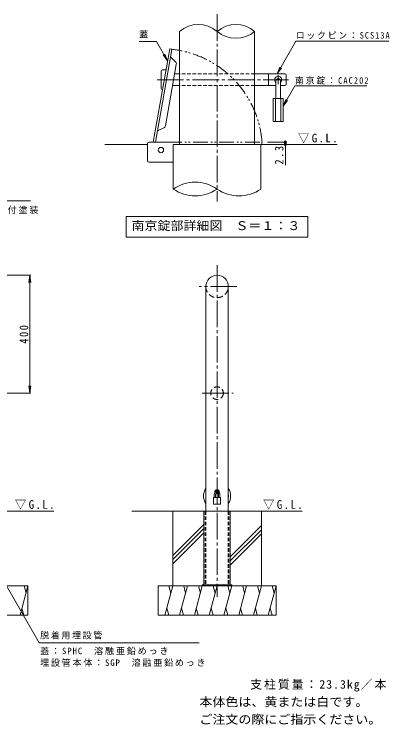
# Model space of a CAD drawing. Units: millimetres, scale not verified, with parts at other scales. Extents: x -1872 to 1834, y -1370 to 1297.
# Drawn here: x 565 to 1834, y -1112 to 1297 of the extents above; entities that cross this region are included whole.
import ezdxf
from ezdxf.enums import TextEntityAlignment as Align

# ---------------------------------------------------------------- set-up
doc = ezdxf.new("R2010")
doc.units = ezdxf.units.MM
doc.header["$LTSCALE"] = 10
doc.header["$PDMODE"] = 32
doc.header["$PDSIZE"] = 8
for name, pattern in [('CHAIN1', [8, 5, -1, 1, -1]), ('CHAIN2', [12, 9, -1, 1, -1]), ('DASHED1', [1.8, 1.2, -0.6]), ('DASHED2', [3, 2, -1]), ('DOUBLE_CHAIN1', [8.8, 5, -1, 0.6, -0.6, 0.6, -1])]:
    doc.linetypes.add(name, pattern=pattern)
for name, color, linetype, lineweight in [('B-0_通り芯', 4, 'Continuous', 9), ('B-1_躯体', 3, 'Continuous', 9), ('B-2_仕上', 3, 'Continuous', 9), ('B-4_文字', 7, 'Continuous', 9), ('B-5_建具', 7, 'Continuous', 9), ('B-6_間仕切', 7, 'Continuous', 9), ('B-A_インテリア', 2, 'Continuous', 9), ('B-E_見え係り', 6, 'Continuous', 5), ('C-0_通り芯', 4, 'Continuous', 9), ('C-1_躯体', 7, 'Continuous', 9), ('C-2_仕上', 3, 'Continuous', 9), ('C-3_寸法', 3, 'DASHED1', 9), ('C-4_文字', 7, 'Continuous', 9), ('C-5_建具', 7, 'Continuous', 9), ('C-6_間仕切', 7, 'Continuous', 9), ('C-E_見え係り', 6, 'Continuous', 5)]:
    doc.layers.add(name, color=color, linetype=linetype, lineweight=lineweight)
doc.layers.add('F-5_F-5ﾚｲﾔ', color=2, linetype='Continuous')
doc.styles.add('ＭＳ ゴシック', font='')
doc.styles.get('ＭＳ ゴシック').set_extended_font_data('MS Gothic')

msp = doc.modelspace()

# ---------------------------------------------------------------- linework, layer by layer
at = {"layer": 'B-0_通り芯', "color": 7, "linetype": 'CHAIN2'}
for p, q in [((1252.45, 1297.29), (1252.45, 661.97)), ((1049.04, 1075.2), (1494.39, 1075.2))]:
    msp.add_line(p, q, dxfattribs=at)
at = {"layer": 'B-0_通り芯'}
for p, q in [((1092.17, 1179.51), (1036.45, 863.53)), ((1099.72, 1178.18), (1044.24, 863.53)), ((1098.41, 1178.41), (1092.17, 1179.51)), ((1099.72, 1178.18), (1098.41, 1178.41)), ((1111.66, 1136.1), (1095.2, 1152.56)), ((1114.44, 1127.3), (1077.7, 918.95)), ((1072.08, 911.62), (1050.98, 901.78)), ((1103.95, 704.54), (1103.95, 855.86)), ((1400.95, 855.86), (1103.95, 855.86)), ((1108.14, 855.86), (1383.68, 855.86)), ((1400.95, 855.86), (1400.95, 704.54))]:
    msp.add_line(p, q, dxfattribs=at)
at = {"layer": 'B-0_通り芯', "linetype": 'DOUBLE_CHAIN1'}
for p, q in [((1083.46, 863.61), (1404.31, 863.61)), ((1403.45, 855.86), (1165.74, 855.86)), ((1404.31, 863.61), (1404.31, 855.94))]:
    msp.add_line(p, q, dxfattribs=at)
at = {"layer": 'B-0_通り芯'}
msp.add_circle((1062.45, 836.87), 9, dxfattribs=at)
at = {"layer": 'B-0_通り芯', "linetype": 'DOUBLE_CHAIN1'}
msp.add_arc((1062.45, 836.87), 343.43, 4.46613, 83.76899, dxfattribs=at)
at = {"layer": 'B-0_通り芯'}
for centre, radius, start, end in [((1104.59, 1129.03), 10, 350, 45), ((1067.86, 920.69), 10, 295, 350), ((1178.2, 598.49), 129.46, 55.00314, 124.99686), ((1178.2, 810.6), 129.46, 235.00314, 304.99686), ((1326.7, 810.6), 129.46, 235.00314, 304.99686)]:
    msp.add_arc(centre, radius, start, end, dxfattribs=at)
at = {"layer": 'B-1_躯体'}
for p, q in [((1016.95, 800.2), (1016.95, 858.53)), ((1021.95, 863.53), (1125.29, 863.53)), ((1021.95, 795.2), (1103.95, 795.2))]:
    msp.add_line(p, q, dxfattribs=at)
for centre, start, end in [((1021.95, 858.53), 90, 180), ((1021.95, 800.2), 180, 270)]:
    msp.add_arc(centre, 5, start, end, dxfattribs=at)
at = {"layer": 'B-2_仕上'}
for p, q in [((1125.29, 1239.18), (1125.29, 855.86)), ((1379.62, 1239.18), (1379.62, 855.86))]:
    msp.add_line(p, q, dxfattribs=at)
for centre, start, end in [((1188.87, 1164.21), 49.69653, 130.30347), ((1316.04, 1164.21), 49.69653, 130.30347), ((1316.04, 1314.15), 229.69653, 310.30347)]:
    msp.add_arc(centre, 98.3, start, end, dxfattribs=at)
at = {"layer": 'B-4_文字'}
for p, q in [((1486.73, 863.53), (1423.79, 863.53)), ((1486.73, 855.86), (1423.79, 855.86)), ((1483.73, 863.53), (1483.73, 785.73))]:
    msp.add_line(p, q, dxfattribs=at)
for p in [(1483.73, 863.53), (1483.73, 855.86)]:
    msp.add_point(p, dxfattribs=at)
at = {"layer": 'B-5_建具'}
for p, q in [((1047.23, 1204.71), (988.43, 1204.71)), ((1047.23, 1204.71), (1085.06, 1139.19)), ((1455.91, 1095.2), (1519.68, 1205.66)), ((1519.68, 1205.66), (1834.06, 1205.66)), ((1069.84, 1159.02), (1085.06, 1139.19)), ((1075.49, 1162.29), (1085.06, 1139.19)), ((1455.91, 1095.2), (1465.48, 1118.29)), ((1455.91, 1095.2), (1471.13, 1115.03)), ((1476.12, 985.37), (1516.28, 1054.87)), ((1516.28, 1054.87), (1759.88, 1054.87)), ((1476.12, 985.37), (1485.68, 1008.47)), ((1476.12, 985.37), (1491.33, 1005.21)), ((944.45, 611.62), (1560.45, 611.62)), ((1560.45, 611.62), (1560.45, 541.62))]:
    msp.add_line(p, q, dxfattribs=at)
msp.add_lwpolyline([(944.45, 611.62), (944.45, 541.62), (1560.45, 541.62)], dxfattribs=at)
at = {"layer": 'B-6_間仕切'}
for p, q in [((1066.12, 1108.53), (1079.65, 1108.53)), ((1062.78, 1045.2), (1062.78, 1105.2)), ((1125.29, 1095.2), (1108.78, 1095.2)), ((1482.78, 1095.2), (1379.62, 1095.2)), ((1426.12, 1095.2), (1426.12, 1055.2)), ((1486.12, 1091.86), (1486.12, 1058.53)), ((1067.9, 1041.86), (1066.12, 1041.86)), ((1125.29, 1055.2), (1101.73, 1055.2)), ((1451.95, 1055.2), (1379.62, 1055.2)), ((1482.78, 1055.2), (1466.95, 1055.2))]:
    msp.add_line(p, q, dxfattribs=at)
at = {"layer": 'B-6_間仕切', "linetype": 'DASHED1'}
for p, q in [((1379.62, 1095.2), (1125.29, 1095.2)), ((1379.62, 1055.2), (1125.29, 1055.2))]:
    msp.add_line(p, q, dxfattribs=at)
at = {"layer": 'B-6_間仕切', "linetype": 'CHAIN1'}
msp.add_line((1459.45, 1090.25), (1459.45, 1060.04), dxfattribs=at)
at = {"layer": 'B-6_間仕切'}
for centre, radius, start, end in [((1066.12, 1105.2), 3.33, 90, 180), ((1459.45, 1075.2), 11.67, 310.00473, 229.99223), ((1482.78, 1091.86), 3.33, 0, 90), ((1066.12, 1045.2), 3.33, 180, 270), ((1482.78, 1058.53), 3.33, 270, 0)]:
    msp.add_arc(centre, radius, start, end, dxfattribs=at)
at = {"layer": 'B-A_インテリア'}
for p, q in [((1451.95, 1071.03), (1451.95, 1011.86)), ((1466.95, 1071.03), (1466.95, 1011.86)), ((1442.78, 1011.86), (1442.78, 933.53)), ((1442.78, 1011.86), (1476.12, 1011.86)), ((1450.28, 1011.86), (1450.28, 933.53)), ((1468.62, 1011.86), (1468.62, 933.53)), ((1476.12, 1011.86), (1476.12, 933.53)), ((1442.78, 933.53), (1476.12, 933.53))]:
    msp.add_line(p, q, dxfattribs=at)
msp.add_arc((1459.45, 1071.03), 7.5, 0, 180, dxfattribs=at)
at = {"layer": 'B-E_見え係り'}
for p, q in [((872.43, 855.86), (1016.95, 855.86)), ((1400.95, 855.86), (1659.18, 855.86))]:
    msp.add_line(p, q, dxfattribs=at)
at = {"layer": 'C-0_通り芯', "color": 7, "linetype": 'CHAIN2'}
for p, q in [((1252.45, 446.27), (1252.45, -678.09)), ((1319.8, 374.4), (1192.28, 374.4)), ((1202.35, 12.55), (1306.44, 12.55))]:
    msp.add_line(p, q, dxfattribs=at)
at = {"layer": 'C-0_通り芯'}
for p, q in [((1245.45, -320.81), (1245.45, -322.72)), ((1259.45, -320.81), (1259.45, -322.72)), ((1207.9, -637.45), (1207.9, -387.45))]:
    msp.add_line(p, q, dxfattribs=at)
at = {"layer": 'C-0_通り芯', "color": 3}
for p, q in [((1214.3, -361.65), (1214.3, -387.45)), ((1290.6, -361.65), (1290.6, -387.45))]:
    msp.add_line(p, q, dxfattribs=at)
at = {"layer": 'C-0_通り芯', "linetype": 'DASHED1'}
for p, q in [((1212.1, -387.45), (1212.1, -637.45)), ((1292.8, -387.45), (1292.8, -637.45))]:
    msp.add_line(p, q, dxfattribs=at)
at = {"layer": 'C-0_通り芯'}
msp.add_lwpolyline([(1297, -637.45), (1297, -387.45), (1207.9, -387.45)], dxfattribs=at)
for centre, radius, start, end in [((1252.45, -336.06), 46, 146.03153, 213.85669), ((1252.45, -336.06), 46, 326.03219, 33.96781), ((1252.45, -336.06), 38.6, 171.24327, 188.75673), ((1252.45, -320.81), 7, 359.99939, 180.00061), ((1252.45, -322.72), 7, 179.99939, 187.6925), ((1252.45, -322.72), 7, 229.58139, 310.41597), ((1252.45, -322.72), 7, 352.30522, 0.00061), ((1252.45, -336.06), 38.6, 351.24617, 8.75383)]:
    msp.add_arc(centre, radius, start, end, dxfattribs=at)
at = {"layer": 'C-1_躯体'}
for p, q in [((1202.45, -637.45), (1202.45, -640.65)), ((1302.45, -637.45), (1202.45, -637.45)), ((1239.95, -637.45), (1239.95, -640.65)), ((1264.95, -637.45), (1264.95, -640.65)), ((1302.45, -637.45), (1302.45, -640.65))]:
    msp.add_line(p, q, dxfattribs=at)
at = {"layer": 'C-2_仕上'}
for p, q in [((1214.3, 374.4), (1214.3, -387.45)), ((1290.6, 374.4), (1290.6, -387.45))]:
    msp.add_line(p, q, dxfattribs=at)
at = {"layer": 'C-2_仕上', "linetype": 'DASHED2'}
msp.add_circle((1252.45, 12.55), 21.35, dxfattribs=at)
at = {"layer": 'C-2_仕上'}
msp.add_arc((1252.45, 374.4), 38.15, 0, 180, dxfattribs=at)
at = {"layer": 'C-2_仕上', "linetype": 'DASHED2'}
msp.add_arc((1252.45, 374.4), 38.15, 180.14683, 0, dxfattribs=at)
at = {"layer": 'C-3_寸法'}
for p, q in [((1214.3, -387.45), (1214.3, -637.45)), ((1290.6, -387.45), (1290.6, -637.45))]:
    msp.add_line(p, q, dxfattribs=at)
at = {"layer": 'C-4_文字'}
for p, q in [((621.31, 412.55), (278.21, 412.55)), ((618.31, 412.55), (615.05, 387.76)), ((618.31, 412.55), (621.58, 387.76)), ((618.31, 12.55), (618.31, 412.55)), ((618.31, 12.55), (615.05, 37.33)), ((618.31, 12.55), (621.58, 37.33)), ((621.31, 12.55), (472.85, 12.55))]:
    msp.add_line(p, q, dxfattribs=at)
at = {"layer": 'C-5_建具'}
for p, q in [((57.35, 664.46), (620.72, 664.47)), ((1249.95, -326.42), (1249.95, -316.88)), ((1254.95, -326.42), (1254.95, -316.88)), ((456.46, -496.99), (649.53, -833.79)), ((1192.26, -833.79), (649.53, -833.79))]:
    msp.add_line(p, q, dxfattribs=at)
for centre, radius, start, end in [((1252.45, -321.65), 6, 349.8367, 190.1633), ((1252.45, -321.65), 6, 234.7027, 305.2973), ((1250.95, -316.88), 1, 107.45982, 180), ((1250.95, -326.42), 1, 180, 252.54018), ((1253.95, -316.88), 1, 0, 72.54018), ((1253.95, -326.42), 1, 287.45982, 0)]:
    msp.add_arc(centre, radius, start, end, dxfattribs=at)
at = {"layer": 'C-6_間仕切', "color": 2}
for p, q in [((1242.95, -330.15), (1242.95, -340.65)), ((1247.45, -330.15), (1247.45, -340.65)), ((1257.45, -330.15), (1257.45, -340.65)), ((1261.95, -330.15), (1261.95, -340.65)), ((1240.45, -340.65), (1240.45, -364.15)), ((1240.45, -340.65), (1264.45, -340.65)), ((1264.45, -340.65), (1264.45, -364.15)), ((1240.45, -364.15), (1264.45, -364.15))]:
    msp.add_line(p, q, dxfattribs=at)
for radius, start, end in [(9.5, 105.25735, 180), (5, 119.99915, 180), (9.5, 0, 74.74271), (5, 0, 60.00085)]:
    msp.add_arc((1252.45, -330.15), radius, start, end, dxfattribs=at)
at = {"layer": 'C-E_見え係り'}
for p, q in [((456.46, -387.45), (700.06, -387.45)), ((964.3, -387.45), (1207.9, -387.45)), ((1102.45, -640.65), (1102.45, -387.45)), ((1297, -387.45), (1540.6, -387.45)), ((1402.45, -640.65), (1402.45, -387.45)), ((1207.9, -432.19), (1102.45, -537.64)), ((1207.9, -446.34), (1102.45, -551.79)), ((1402.45, -436.53), (1297, -541.98)), ((1402.45, -450.67), (1297, -556.12)), ((1207.9, -460.48), (1102.45, -565.93)), ((1402.45, -464.81), (1297, -570.26)), ((211.91, -640.65), (611.91, -640.65)), ((611.91, -640.65), (585.11, -740.65)), ((598.86, -640.65), (605.38, -665)), ((611.91, -740.65), (611.91, -640.65)), ((1052.45, -740.65), (1052.45, -640.65)), ((1052.45, -640.65), (1452.45, -640.65)), ((1102.45, -640.65), (1075.66, -740.65)), ((1089.41, -640.65), (1095.93, -665)), ((1152.45, -640.65), (1125.66, -740.65)), ((1139.41, -640.65), (1145.93, -665)), ((1202.45, -640.65), (1175.66, -740.65)), ((1189.41, -640.65), (1195.93, -665)), ((1252.45, -640.65), (1225.66, -740.65)), ((1239.41, -640.65), (1245.93, -665)), ((1302.45, -640.65), (1275.66, -740.65)), ((1289.41, -640.65), (1295.93, -665)), ((1352.45, -640.65), (1325.66, -740.65)), ((1339.41, -640.65), (1345.93, -665)), ((1402.45, -640.65), (1375.66, -740.65)), ((1389.41, -640.65), (1395.93, -665)), ((1452.45, -640.65), (1425.66, -740.65)), ((1439.41, -640.65), (1445.93, -665)), ((1452.45, -740.65), (1452.45, -640.65)), ((598.16, -740.65), (591.64, -716.3)), ((1088.71, -740.65), (1082.18, -716.3)), ((1138.71, -740.65), (1132.18, -716.3)), ((1188.71, -740.65), (1182.18, -716.3)), ((1238.71, -740.65), (1232.18, -716.3)), ((1288.71, -740.65), (1282.18, -716.3)), ((1338.71, -740.65), (1332.18, -716.3)), ((1388.71, -740.65), (1382.18, -716.3)), ((1438.71, -740.65), (1432.18, -716.3)), ((211.91, -740.65), (611.91, -740.65)), ((1052.45, -740.65), (1452.45, -740.65))]:
    msp.add_line(p, q, dxfattribs=at)

# ---------------------------------------------------------------- texts
at = {"layer": 'B-4_文字', "color": 2, "insert": (1526.68, 859.99), "char_height": 29.33, "attachment_point": 7, "style": 'ＭＳ ゴシック'}
msp.add_mtext('\\T1.22;\\W0.95;▽G.L.', dxfattribs=at)
at = {"layer": 'B-4_文字', "color": 2, "insert": (1477.73, 787.35), "char_height": 29.33, "attachment_point": 7, "rotation": 90, "style": 'ＭＳ ゴシック'}
msp.add_mtext('\\T1.27;\\W0.9;2.3', dxfattribs=at)
at = {"layer": 'B-5_建具', "style": 'ＭＳ ゴシック'}
msp.add_text('蓋', height=21.99, dxfattribs=at).set_placement((988.43, 1211.38), align=Align.BOTTOM_LEFT)
at = {"layer": 'B-5_建具', "color": 2, "style": 'ＭＳ ゴシック', "width": 1.1}
msp.add_text('南京錠部詳細図\u3000Ｓ＝１：３', height=29.33, dxfattribs=at).set_placement((962.45, 556.62), align=Align.BOTTOM_LEFT)
at = {"layer": 'B-5_建具', "char_height": 21.99, "attachment_point": 7, "style": 'ＭＳ ゴシック'}
for s, insert in [('\\T1.23;\\W0.95;ロックピン：SCS13A', (1519.68, 1212.32)), ('\\T1.25;\\W0.95;南京錠：CAC202', (1516.28, 1059))]:
    msp.add_mtext(s, dxfattribs=dict(at, insert=insert))
at = {"layer": 'C-4_文字', "color": 2, "insert": (613.31, 180.05), "char_height": 29.33, "attachment_point": 7, "rotation": 90, "style": 'ＭＳ ゴシック'}
msp.add_mtext('\\T1.27;\\W0.9;400', dxfattribs=at)
at = {"layer": 'C-5_建具', "char_height": 21.99, "attachment_point": 7, "style": 'ＭＳ ゴシック'}
for s, insert in [('\\T1.2;STK400\u3000溶融亜鉛めっき＋焼付塗装', (65.72, 620.13)), ('\\T1.17;脱着用埋設管', (653.09, -821.93)), ('\\T1.2;蓋：SPHC\u3000溶融亜鉛めっき', (653.09, -874.88)), ('\\T1.19;埋設管本体：SGP\u3000溶融亜鉛めっき', (653.09, -914.85))]:
    msp.add_mtext(s, dxfattribs=dict(at, insert=insert))
at = {"layer": 'C-5_建具', "color": 2, "char_height": 29.33, "attachment_point": 7, "style": 'ＭＳ ゴシック'}
for insert in [(567.73, -382.23), (1408.28, -382.23)]:
    msp.add_mtext('\\T1.22;\\W0.95;▽G.L.', dxfattribs=dict(at, insert=insert))
at = {"layer": 'F-5_F-5ﾚｲﾔ', "style": 'ＭＳ ゴシック', "width": 1.1}
for s, p in [('本体色は、黄または白です。', (1192.64, -1057.84)), ('ご注文の際にご指示ください。', (1192.64, -1117.31))]:
    msp.add_text(s, height=29.33, dxfattribs=at).set_placement(p, align=Align.BOTTOM_LEFT)
at = {"layer": 'F-5_F-5ﾚｲﾔ', "insert": (1364.84, -999.01), "char_height": 29.33, "attachment_point": 7, "style": 'ＭＳ ゴシック'}
msp.add_mtext('\\T1.17;支柱質量：23.3kg／本', dxfattribs=at)

doc.saveas('drawing.dxf')
